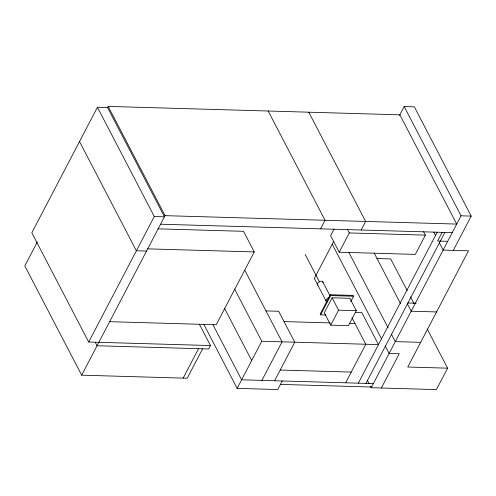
<?xml version="1.0" encoding="UTF-8"?>
<svg xmlns="http://www.w3.org/2000/svg" width="496" height="496" viewBox="0 0 496 496"><rect width="100%" height="100%" fill="white"/><g stroke="black" fill="none" stroke-linecap="round" stroke-linejoin="round"><path stroke-width="0.74" d="M97.427 107.266L154.299 216.516L164.443 216.814L107.57 107.558L97.427 107.266L31.825 232.785L88.697 342.035L210.484 345.551L208.692 348.973L97.055 345.755L95.263 342.321M37.318 241.98L24.8 265.93L81.673 375.181L187.221 378.231L202.604 348.8M107.489 107.719L108.178 106.404L399.857 114.824L456.729 224.074L165.05 215.655L108.178 106.404M88.697 342.035L154.299 216.516M81.673 375.181L165.05 215.655M183.16 378.113L198.543 348.682M157.815 228.842L243.53 231.316L254.262 251.931L216.2 324.756L109.635 321.681M282.218 380.971L277.735 389.54L237.144 388.368L261.77 341.248L234.583 289.025M320.571 228.842L325.047 220.274L268.175 111.023M334.099 229.071L330.627 235.718L339.214 252.21L415.326 254.405L425.401 235.129L423.615 231.694M333.616 241.564L314.334 278.461L326.492 301.822M399.522 115.463L404.178 106.553L414.327 106.851L471.2 216.101L453.288 250.368M261.919 380.382L282.069 341.831L244.869 270.37M339.214 252.21L349.289 232.928L347.498 229.493M274.604 380.754L294.754 342.197L278.659 311.277L265.974 310.911M361.169 230.014L365.645 221.445L308.772 112.195M350.765 301.556L353.543 296.236L353.115 295.411L330.28 294.754L320.205 314.03L320.633 314.855L325.965 315.01M320.633 314.855L330.708 295.579L330.28 294.754M332.128 297.792L324.291 312.79L330.727 325.153L348.49 325.667L356.326 310.676L349.891 298.307L332.128 297.792L338.563 310.161L330.727 325.153M345.644 382.8L365.794 344.249L351.931 317.62M358.335 383.166L437.23 232.209M442.103 232.351L437.559 241.044L447.708 241.335M365.943 383.389L444.844 232.426M427.217 329.009L447.603 368.175L436.412 389.596L371.2 387.717L461.051 215.803L404.178 106.553M381.35 388.008L399.261 353.735L389.112 353.443L385.181 345.886M461.051 215.803L471.2 216.101M160.574 224.223L452.253 232.643M349.289 232.928L425.401 235.129M147.696 248.856L254.262 251.931M146.537 251.081L136.388 250.79L79.515 141.54M376.941 258.528L390.73 258.924L407.185 290.532M330.708 295.579L353.543 296.236M407.669 302.982L416.125 303.23M436.561 311.941L411.19 311.203L407.253 303.645M338.563 310.161L356.326 310.676M355.117 312.443L361.832 312.635L378.485 344.615L261.77 341.248M284.022 321.582L330.355 322.921M349.661 323.479L355.068 323.634M420.664 342.352L395.293 341.62L391.356 334.062M447.603 368.175L407.768 367.028L468.509 250.809L443.139 250.077L439.208 242.519M280.203 370.041L351.242 372.093M373.352 383.6L241.62 379.8L213.007 324.83M280.426 384.4L371.56 387.029M433.839 232.209L435.631 235.65M410.403 296.72L413.98 303.589M374.164 253.028L400.638 303.874M348.793 252.297L388.139 327.881M332.239 244.193L381.604 339.016M322.803 281.852L329.952 295.597M305.189 254.454L319.498 281.939M367.269 380.159L369.055 383.594M370.487 386.341L371.2 387.717M224.508 308.301L251.695 360.524M203.875 324.465L237.144 388.368M199.392 324.248L210.484 345.551M322.958 282.832A2.976 1.854 -27.5 0 0 321.334 281.176L320.639 281.226A2.976 1.854 -27.5 0 0 317.843 282.962A2.976 1.854 -27.5 0 0 317.979 285.132M327.062 301.859A2.976 1.854 -27.5 0 1 326.263 299.733A2.976 1.854 -27.5 0 1 329.226 297.718"/></g></svg>
